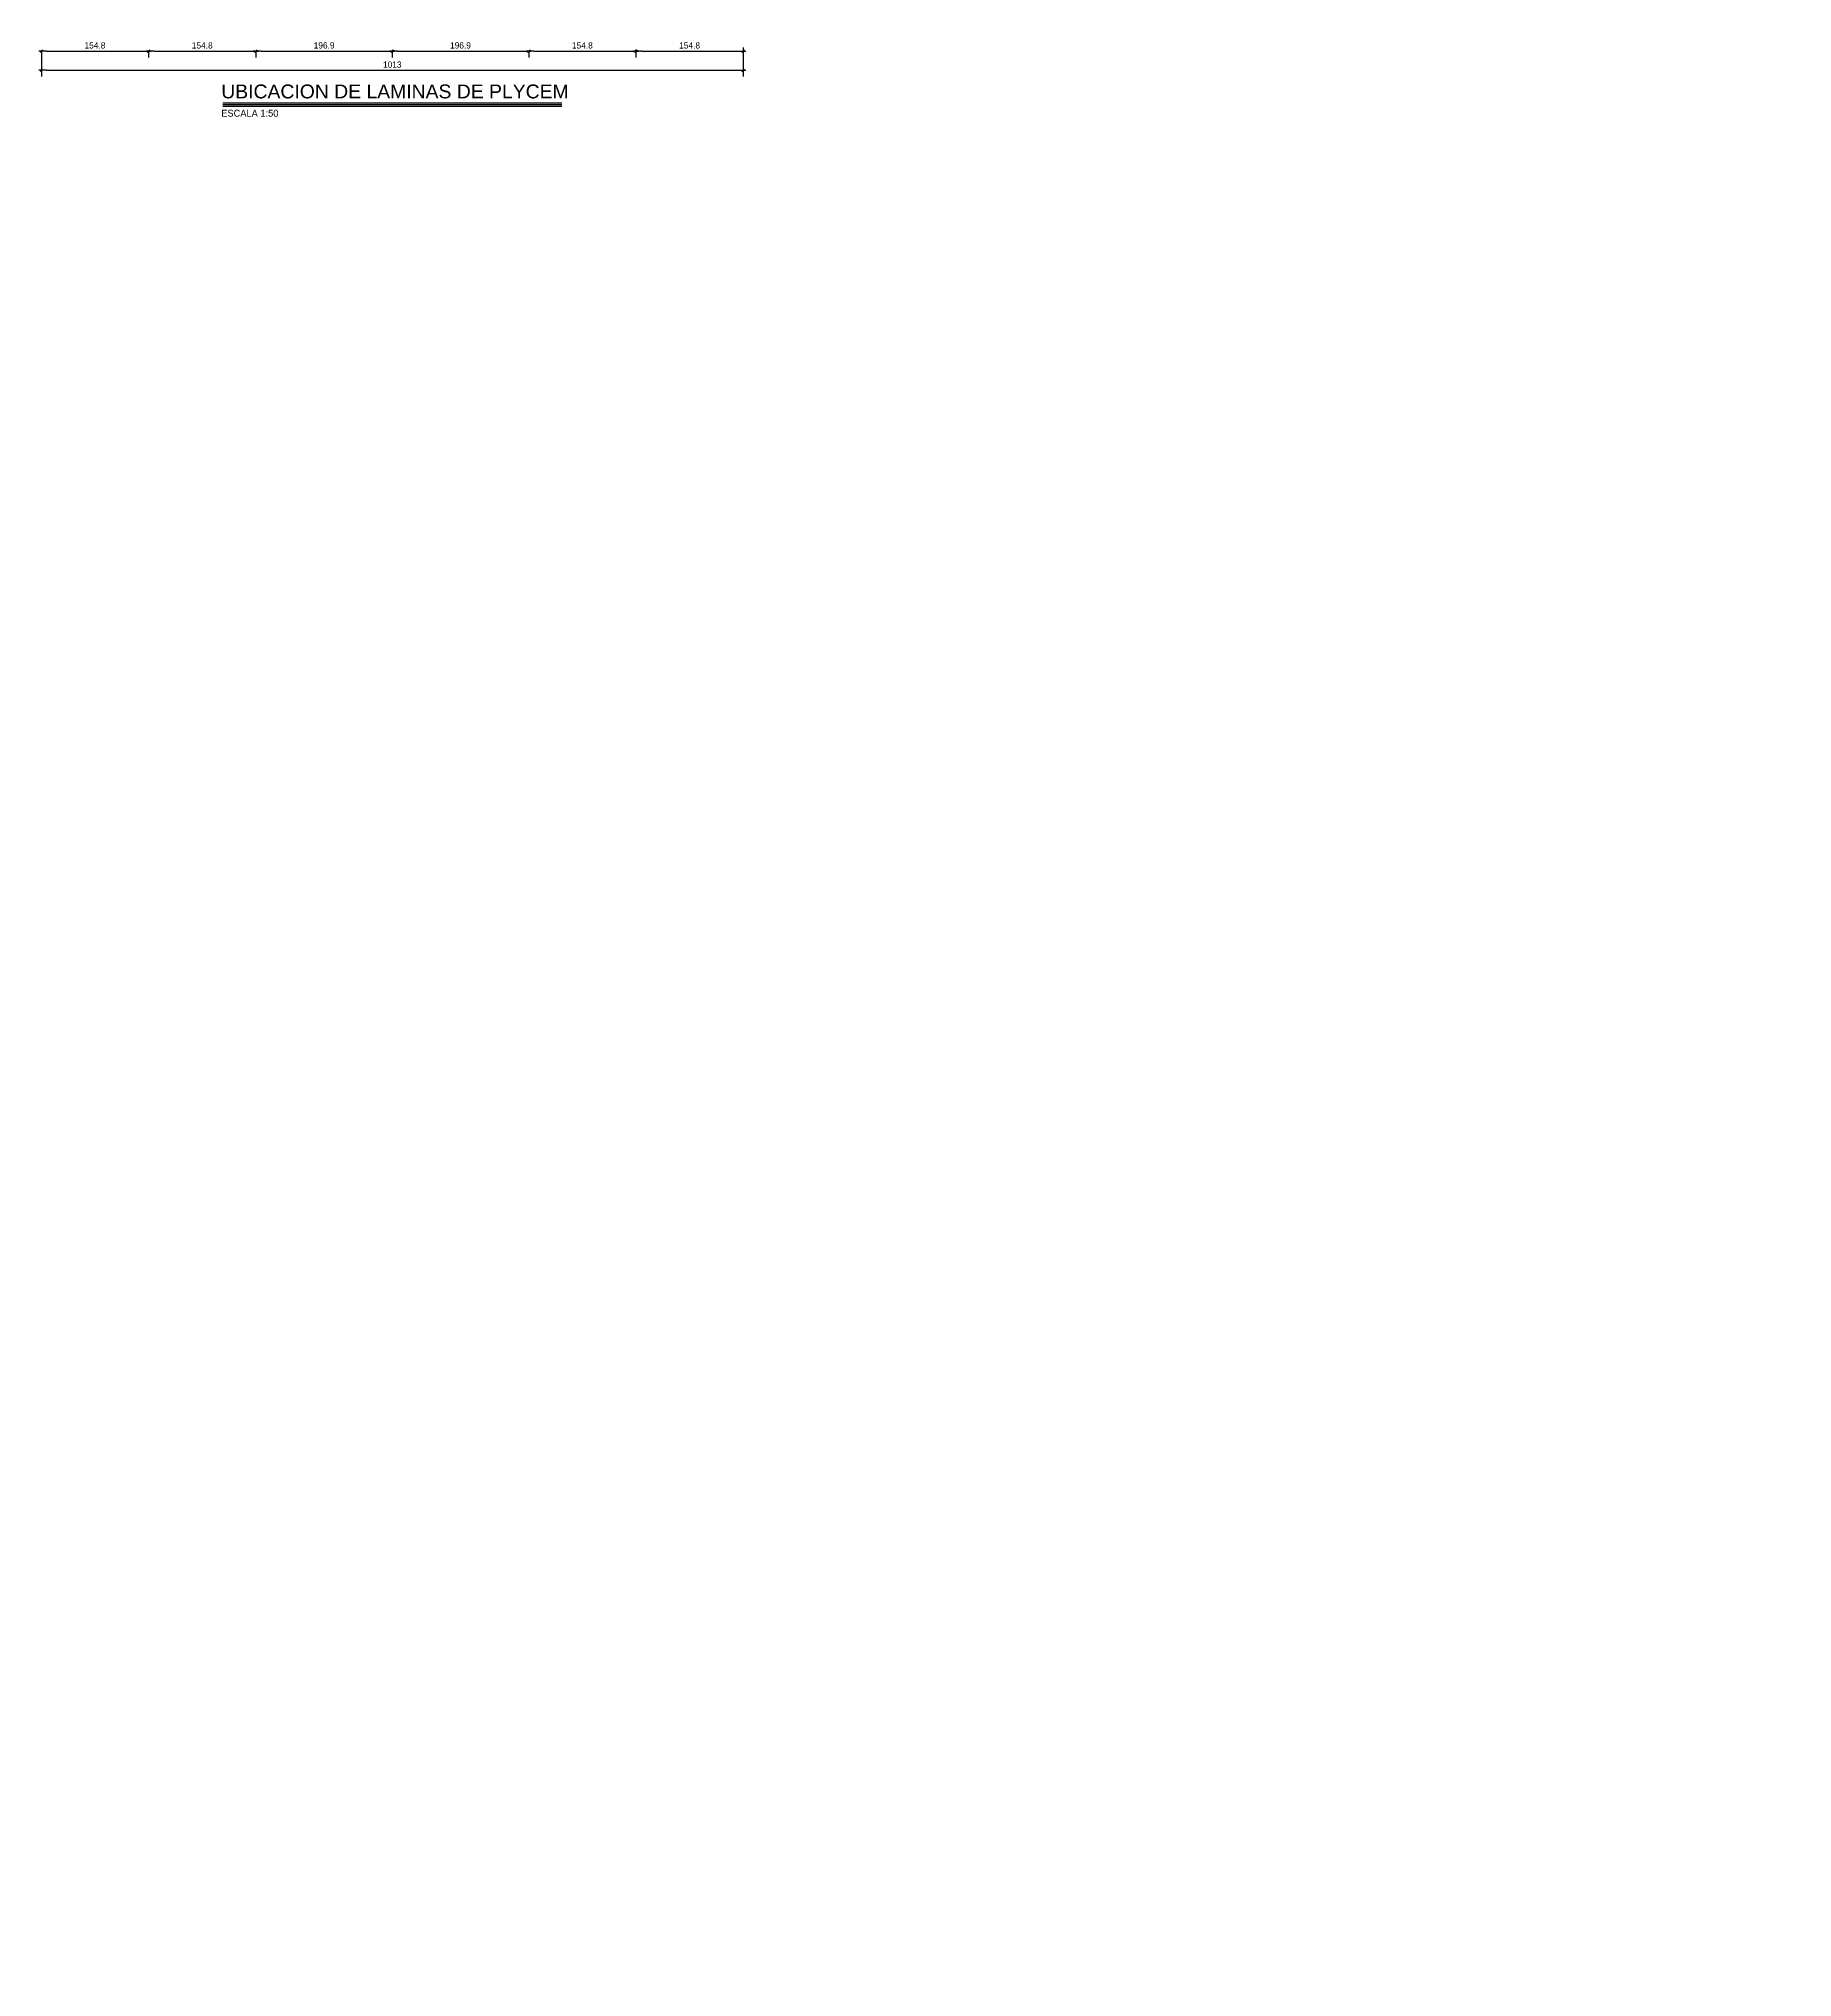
# Model space of a CAD drawing. Header units: millimetres. Extents: x 19442 to 19711, y 4351 to 4752.
# Drawn here: x 19444.07 to 19469.38, y 4487.29 to 4515.27 of the extents above; entities that cross this region are included whole.
import ezdxf
from ezdxf.enums import TextEntityAlignment as Align

# ---------------------------------------------------------------- set-up
doc = ezdxf.new("R2010")
doc.units = ezdxf.units.MM
for name, color, linetype in [('0 @ 0.5', 7, 'Continuous'), ('cotas', 1, 'Continuous'), ('cotas @ 500', 1, 'Continuous'), ('TEXTOS TITULOS @ 0.5', 3, 'Continuous')]:
    doc.layers.add(name, color=color, linetype=linetype)
doc.styles.add('century gothic', font='GOTHIC.TTF')
doc.styles.add('NOTAS', font='GOTHIC.TTF')
doc.styles.add('SMCtitulos', font='sanss___.ttf')
doc.dimstyles.new('ANOTATIVE 100 SMCONSTRUCCIONES', dxfattribs={"dimscale": 0, "dimtxt": 0.18, "dimasz": 0.15, "dimexe": 0.18, "dimexo": 0.09, "dimgap": 0.1, "dimtad": 1, "dimzin": 0, "dimdsep": 46, "dimtxsty": 'century gothic', "dimblk1": 'FLECHA1', "dimblk2": 'FLECHA1', "dimsah": 1, "dimcen": 0.18, "dimdle": 0.075, "dimclrd": 1, "dimclre": 1, "dimclrt": 2, "dimaunit": 1, "dimadec": 0, "dimazin": 0, "dimtfac": 0.75, "dimtix": 1, "dimtmove": 2, "dimatfit": 3, "dimfxl": 0.09, "dimtvp": 1.5, "dimtfill": 1, "dimtolj": 1, "dimtzin": 0, "dimarcsym": 0})
doc.dimstyles.new('ANOTATIVE CM SMCONSTRUCCIONES', dxfattribs={"dimscale": 0, "dimtxt": 0.18, "dimasz": 0.15, "dimexe": 0.18, "dimexo": 0.18, "dimgap": 0.07, "dimtad": 1, "dimdec": 1, "dimlfac": 100, "dimdsep": 46, "dimtxsty": 'century gothic', "dimblk1": 'FLECHA1', "dimblk2": 'FLECHA1', "dimsah": 1, "dimcen": 0.18, "dimdle": 0.075, "dimclrd": 1, "dimclre": 1, "dimclrt": 2, "dimaunit": 1, "dimadec": 0, "dimazin": 2, "dimtfac": 0.75, "dimtdec": 1, "dimtix": 1, "dimtmove": 2, "dimatfit": 3, "dimfxl": 0.09, "dimtvp": 1.5, "dimtfill": 1, "dimtolj": 1, "dimtzin": 0, "dimarcsym": 0})

# ---------------------------------------------------------------- blocks, each defined once
blk = doc.blocks.new('FLECHA1')
at = {"color": 4}
blk.add_line((-0.24618, -0.24808), (0.24808, 0.25), dxfattribs=at)
at = {"color": 1}
blk.add_line((-1, 0), (0.49616, 0), dxfattribs=at)
blk = doc.blocks.new('*D454')
at = {"layer": 'cotas', "color": 1, "lineweight": -2, "transparency": 16777216}
for p, q in [((19614.326, 4625.845), (19614.326, 4700.845)), ((19570.984, 4550.845), (19524.326, 4550.845)), ((19614.326, 4548.43), (19614.326, 4550.845)), ((19570.534, 4548.43), (19524.326, 4548.43)), ((19614.326, 4473.43), (19614.326, 4398.43))]:
    blk.add_line(p, q, dxfattribs=at)
at = {"layer": 'Defpoints', "color": 0, "transparency": 16777216}
for p in [(19614.326, 4550.845), (19615.984, 4550.845), (19615.534, 4548.43)]:
    blk.add_point(p, dxfattribs=at)
at = {"layer": 'cotas', "color": 1, "lineweight": -2, "transparency": 16777216, "xscale": 75, "yscale": 75, "zscale": 75}
for p, rotation in [((19614.326, 4550.845), 270), ((19614.326, 4548.43), 90)]:
    blk.add_blockref('FLECHA1', p, dxfattribs=dict(at, rotation=rotation))
at = {"layer": 'cotas', "color": 2, "transparency": 16777216, "insert": (19517.338, 4549.637), "char_height": 90, "attachment_point": 5, "rotation": 90, "style": 'century gothic', "bg_fill": 3, "box_fill_scale": 1.1, "bg_fill_color": 256, "bg_fill_true_color": 13158600, "bg_fill_transparency": 0}
blk.add_mtext('\\A1;2.42', dxfattribs=at)
blk = doc.blocks.new('*U16')
at = {"color": 2}
blk.add_line((0, 0.052), (9.788, 0.052), dxfattribs=at)
at = {"color": 250}
blk.add_line((0, 0), (9.788, 0), dxfattribs=at)
at = {"color": 7}
blk.add_line((0, -0.047), (9.788, -0.047), dxfattribs=at)
at = {"color": 0, "linetype": 'ByBlock', "lineweight": -2, "style": 'NOTAS'}
for tag, p in [('1TITLE', (0.027, 1.014)), ('2TITLE', (-0.043, 0.181))]:
    blk.add_attdef(tag, p, '', height=0.3, dxfattribs=at)
blk.add_attdef('SCALE', text='', height=0.18, dxfattribs=at).set_placement((-0.043, -0.148), align=Align.TOP_LEFT)
blk = doc.blocks.new('*D404')
at = {"color": 1, "lineweight": -2, "transparency": 16777216}
for p, q in [((19447.204, 4515.089), (19447.204, 4515.005)), ((19447.279, 4515.095), (19449.098, 4515.095)), ((19449.173, 4515.099), (19449.173, 4515.005))]:
    blk.add_line(p, q, dxfattribs=at)
at = {"layer": 'Defpoints', "color": 0, "transparency": 16777216}
for p in [(19447.204, 4515.179), (19449.173, 4515.189), (19449.173, 4515.095)]:
    blk.add_point(p, dxfattribs=at)
at = {"color": 1, "lineweight": -2, "transparency": 16777216, "xscale": 0.075, "yscale": 0.075, "zscale": 0.075, "rotation": 180}
blk.add_blockref('FLECHA1', (19447.204, 4515.095), dxfattribs=at)
at = {"color": 1, "lineweight": -2, "transparency": 16777216, "xscale": 0.075, "yscale": 0.075, "zscale": 0.075}
blk.add_blockref('FLECHA1', (19449.173, 4515.095), dxfattribs=at)
at = {"color": 2, "transparency": 16777216, "insert": (19448.189, 4515.177), "char_height": 0.09, "attachment_point": 5, "style": 'century gothic', "bg_fill": 3, "box_fill_scale": 1.1, "bg_fill_color": 256, "bg_fill_true_color": 13158600, "bg_fill_transparency": 0}
blk.add_mtext('\\A1;196.9', dxfattribs=at)
blk = doc.blocks.new('*D405')
at = {"color": 1, "lineweight": -2, "transparency": 16777216}
for p, q in [((19449.173, 4515.099), (19449.173, 4515.005)), ((19449.248, 4515.095), (19451.067, 4515.095))]:
    blk.add_line(p, q, dxfattribs=at)
at = {"layer": 'Defpoints', "color": 0, "transparency": 16777216}
for p in [(19449.173, 4515.189), (19451.142, 4515.095), (19451.142, 4515.095)]:
    blk.add_point(p, dxfattribs=at)
at = {"color": 1, "lineweight": -2, "transparency": 16777216, "xscale": 0.075, "yscale": 0.075, "zscale": 0.075, "rotation": 180}
blk.add_blockref('FLECHA1', (19449.173, 4515.095), dxfattribs=at)
at = {"color": 1, "lineweight": -2, "transparency": 16777216, "xscale": 0.075, "yscale": 0.075, "zscale": 0.075}
blk.add_blockref('FLECHA1', (19451.142, 4515.095), dxfattribs=at)
at = {"color": 2, "transparency": 16777216, "insert": (19450.157, 4515.177), "char_height": 0.09, "attachment_point": 5, "style": 'century gothic', "bg_fill": 3, "box_fill_scale": 1.1, "bg_fill_color": 256, "bg_fill_true_color": 13158600, "bg_fill_transparency": 0}
blk.add_mtext('\\A1;196.9', dxfattribs=at)
blk = doc.blocks.new('*D406')
at = {"color": 1, "lineweight": -2, "transparency": 16777216}
for p, q in [((19454.238, 4515.149), (19454.238, 4515.005)), ((19452.69, 4515.117), (19452.69, 4515.005)), ((19452.765, 4515.095), (19454.163, 4515.095))]:
    blk.add_line(p, q, dxfattribs=at)
at = {"layer": 'Defpoints', "color": 0, "transparency": 16777216}
for p in [(19452.69, 4515.207), (19454.238, 4515.239), (19454.238, 4515.095)]:
    blk.add_point(p, dxfattribs=at)
at = {"color": 1, "lineweight": -2, "transparency": 16777216, "xscale": 0.075, "yscale": 0.075, "zscale": 0.075, "rotation": 180}
blk.add_blockref('FLECHA1', (19452.69, 4515.095), dxfattribs=at)
at = {"color": 1, "lineweight": -2, "transparency": 16777216, "xscale": 0.075, "yscale": 0.075, "zscale": 0.075}
blk.add_blockref('FLECHA1', (19454.238, 4515.095), dxfattribs=at)
at = {"color": 2, "transparency": 16777216, "insert": (19453.464, 4515.177), "char_height": 0.09, "attachment_point": 5, "style": 'century gothic', "bg_fill": 3, "box_fill_scale": 1.1, "bg_fill_color": 256, "bg_fill_true_color": 13158600, "bg_fill_transparency": 0}
blk.add_mtext('\\A1;154.8', dxfattribs=at)
blk = doc.blocks.new('*D407')
at = {"color": 1, "lineweight": -2, "transparency": 16777216}
for p, q in [((19454.238, 4515.149), (19454.238, 4514.728)), ((19444.108, 4515.089), (19444.108, 4514.728)), ((19444.183, 4514.818), (19454.163, 4514.818))]:
    blk.add_line(p, q, dxfattribs=at)
at = {"layer": 'Defpoints', "color": 0, "transparency": 16777216}
for p in [(19444.108, 4515.179), (19454.238, 4515.239), (19454.238, 4514.818)]:
    blk.add_point(p, dxfattribs=at)
at = {"color": 1, "lineweight": -2, "transparency": 16777216, "xscale": 0.075, "yscale": 0.075, "zscale": 0.075, "rotation": 180}
blk.add_blockref('FLECHA1', (19444.108, 4514.818), dxfattribs=at)
at = {"color": 1, "lineweight": -2, "transparency": 16777216, "xscale": 0.075, "yscale": 0.075, "zscale": 0.075}
blk.add_blockref('FLECHA1', (19454.238, 4514.818), dxfattribs=at)
at = {"color": 2, "transparency": 16777216, "insert": (19449.173, 4514.9), "char_height": 0.09, "attachment_point": 5, "style": 'century gothic', "bg_fill": 3, "box_fill_scale": 1.1, "bg_fill_color": 256, "bg_fill_true_color": 13158600, "bg_fill_transparency": 0}
blk.add_mtext('\\A1;1013', dxfattribs=at)
blk = doc.blocks.new('*D421')
at = {"color": 1, "lineweight": -2, "transparency": 16777216}
for p, q in [((19451.142, 4515.095), (19451.142, 4515.005)), ((19451.217, 4515.095), (19452.615, 4515.095)), ((19452.69, 4515.117), (19452.69, 4515.005))]:
    blk.add_line(p, q, dxfattribs=at)
at = {"layer": 'Defpoints', "color": 0, "transparency": 16777216}
for p in [(19451.142, 4515.185), (19452.69, 4515.207), (19452.69, 4515.095)]:
    blk.add_point(p, dxfattribs=at)
at = {"color": 1, "lineweight": -2, "transparency": 16777216, "xscale": 0.075, "yscale": 0.075, "zscale": 0.075, "rotation": 180}
blk.add_blockref('FLECHA1', (19451.142, 4515.095), dxfattribs=at)
at = {"color": 1, "lineweight": -2, "transparency": 16777216, "xscale": 0.075, "yscale": 0.075, "zscale": 0.075}
blk.add_blockref('FLECHA1', (19452.69, 4515.095), dxfattribs=at)
at = {"color": 2, "transparency": 16777216, "insert": (19451.916, 4515.177), "char_height": 0.09, "attachment_point": 5, "style": 'century gothic', "bg_fill": 3, "box_fill_scale": 1.1, "bg_fill_color": 256, "bg_fill_true_color": 13158600, "bg_fill_transparency": 0}
blk.add_mtext('\\A1;154.8', dxfattribs=at)
blk = doc.blocks.new('*D422')
at = {"color": 1, "lineweight": -2, "transparency": 16777216}
for p, q in [((19444.108, 4515.089), (19444.108, 4515.005)), ((19444.183, 4515.095), (19445.581, 4515.095)), ((19445.656, 4515.089), (19445.656, 4515.005))]:
    blk.add_line(p, q, dxfattribs=at)
at = {"layer": 'Defpoints', "color": 0, "transparency": 16777216}
for p in [(19444.108, 4515.179), (19445.656, 4515.179), (19445.656, 4515.095)]:
    blk.add_point(p, dxfattribs=at)
at = {"color": 1, "lineweight": -2, "transparency": 16777216, "xscale": 0.075, "yscale": 0.075, "zscale": 0.075, "rotation": 180}
blk.add_blockref('FLECHA1', (19444.108, 4515.095), dxfattribs=at)
at = {"color": 1, "lineweight": -2, "transparency": 16777216, "xscale": 0.075, "yscale": 0.075, "zscale": 0.075}
blk.add_blockref('FLECHA1', (19445.656, 4515.095), dxfattribs=at)
at = {"color": 2, "transparency": 16777216, "insert": (19444.882, 4515.177), "char_height": 0.09, "attachment_point": 5, "style": 'century gothic', "bg_fill": 3, "box_fill_scale": 1.1, "bg_fill_color": 256, "bg_fill_true_color": 13158600, "bg_fill_transparency": 0}
blk.add_mtext('\\A1;154.8', dxfattribs=at)
blk = doc.blocks.new('*D423')
at = {"color": 1, "lineweight": -2, "transparency": 16777216}
for p, q in [((19445.656, 4515.089), (19445.656, 4515.005)), ((19445.731, 4515.095), (19447.129, 4515.095)), ((19447.204, 4515.089), (19447.204, 4515.005))]:
    blk.add_line(p, q, dxfattribs=at)
at = {"layer": 'Defpoints', "color": 0, "transparency": 16777216}
for p in [(19445.656, 4515.179), (19447.204, 4515.179), (19447.204, 4515.095)]:
    blk.add_point(p, dxfattribs=at)
at = {"color": 1, "lineweight": -2, "transparency": 16777216, "xscale": 0.075, "yscale": 0.075, "zscale": 0.075, "rotation": 180}
blk.add_blockref('FLECHA1', (19445.656, 4515.095), dxfattribs=at)
at = {"color": 1, "lineweight": -2, "transparency": 16777216, "xscale": 0.075, "yscale": 0.075, "zscale": 0.075}
blk.add_blockref('FLECHA1', (19447.204, 4515.095), dxfattribs=at)
at = {"color": 2, "transparency": 16777216, "insert": (19446.43, 4515.177), "char_height": 0.09, "attachment_point": 5, "style": 'century gothic', "bg_fill": 3, "box_fill_scale": 1.1, "bg_fill_color": 256, "bg_fill_true_color": 13158600, "bg_fill_transparency": 0}
blk.add_mtext('\\A1;154.8', dxfattribs=at)
blk = doc.blocks.new('*U701')
at = {"layer": 'cotas @ 500'}
dim = blk.add_linear_dim(base=(19614.326038274, 4550.84482378), p1=(19615.533859709, 4548.42982378), p2=(19615.98360808, 4550.84482378), angle=90, dimstyle='ANOTATIVE 100 SMCONSTRUCCIONES', override={"dimscale": 500, "dimtix": 1, "dimtofl": 1, "dimtmove": 1, "dimatfit": 1}, dxfattribs=at)
dim.commit()
dim.dimension.update_dxf_attribs({"geometry": '*D454', "text_midpoint": (19517.337595038, 4549.63732378)})

msp = doc.modelspace()

# ---------------------------------------------------------------- block references
at = {"layer": 'cotas'}
msp.add_blockref('*U701', (0, 0), dxfattribs=at)
at = {"layer": 'TEXTOS TITULOS @ 0.5'}
ref = msp.add_blockref('*U16', (19446.7259, 4514.3225), dxfattribs=dict(at, xscale=0.5, yscale=0.5, zscale=0.5))
ref.add_attrib('2TITLE', 'UBICACION DE LAMINAS DE PLYCEM', (19446.7044, 4514.4131), dxfattribs={"layer": '0', "color": 0, "linetype": 'ByBlock', "lineweight": -2, "height": 0.2, "style": 'SMCtitulos'})
ref.add_attrib('SCALE', 'ESCALA 1:50', dxfattribs={"layer": '0', "color": 0, "linetype": 'ByBlock', "lineweight": -2, "height": 0.1, "style": 'NOTAS'}).set_placement((19446.7044, 4514.2487), align=Align.TOP_LEFT)

# ---------------------------------------------------------------- dimensions: what is measured, and where the dimension line sits
at = {"layer": '0 @ 0.5'}
for base, p1, p2, picture, middle in [((19449.173, 4515.0946), (19447.2042, 4515.1791), (19449.173, 4515.1894), '*D404', (19448.1886, 4515.1768)), ((19454.2379, 4515.0946), (19452.6898, 4515.2069), (19454.2379, 4515.2394), '*D406', (19453.4639, 4515.1768))]:
    dim = msp.add_linear_dim(base=base, p1=p1, p2=p2, dimstyle='ANOTATIVE CM SMCONSTRUCCIONES', override={"dimscale": 0.5, "dimtix": 1, "dimtofl": 1, "dimtmove": 2, "dimatfit": 3}, dxfattribs=at)
    dim.commit()
    dim.dimension.update_dxf_attribs({"geometry": picture, "text_midpoint": middle})

# ---------------------------------------------------------------- next in the draw order: dimensions: what is measured, and where the dimension line sits
dim = msp.add_linear_dim(base=(19451.1417, 4515.0946), p1=(19449.173, 4515.1894), p2=(19451.1417, 4515.0946), dimstyle='ANOTATIVE CM SMCONSTRUCCIONES', override={"dimscale": 0.5, "dimtix": 1, "dimtofl": 1, "dimtmove": 2, "dimatfit": 3}, dxfattribs=at)
dim.commit()
dim.dimension.update_dxf_attribs({"geometry": '*D405', "text_midpoint": (19450.1573, 4515.1768)})

# ---------------------------------------------------------------- next in the draw order: dimensions: what is measured, and where the dimension line sits
dim = msp.add_linear_dim(base=(19454.2379, 4514.8179), p1=(19444.108, 4515.1791), p2=(19454.2379, 4515.2394), dimstyle='ANOTATIVE CM SMCONSTRUCCIONES', override={"dimscale": 0.5, "dimtix": 1, "dimtofl": 1, "dimtmove": 2, "dimatfit": 3}, dxfattribs=at)
dim.commit()
dim.dimension.update_dxf_attribs({"geometry": '*D407', "text_midpoint": (19449.173, 4514.9001)})

# ---------------------------------------------------------------- next in the draw order: dimensions: what is measured, and where the dimension line sits
for base, p1, p2, picture, middle in [((19445.6561, 4515.0946), (19444.108, 4515.1791), (19445.6561, 4515.1791), '*D422', (19444.8821, 4515.1768)), ((19452.6898, 4515.0946), (19451.1417, 4515.1846), (19452.6898, 4515.2069), '*D421', (19451.9158, 4515.1768))]:
    dim = msp.add_linear_dim(base=base, p1=p1, p2=p2, dimstyle='ANOTATIVE CM SMCONSTRUCCIONES', override={"dimscale": 0.5, "dimtix": 1, "dimtofl": 1, "dimtmove": 2, "dimatfit": 3}, dxfattribs=at)
    dim.commit()
    dim.dimension.update_dxf_attribs({"geometry": picture, "text_midpoint": middle})

# ---------------------------------------------------------------- next in the draw order: dimensions: what is measured, and where the dimension line sits
dim = msp.add_linear_dim(base=(19447.2042, 4515.0946), p1=(19445.6561, 4515.1791), p2=(19447.2042, 4515.1791), dimstyle='ANOTATIVE CM SMCONSTRUCCIONES', override={"dimscale": 0.5, "dimtix": 1, "dimtofl": 1, "dimtmove": 2, "dimatfit": 3}, dxfattribs=at)
dim.commit()
dim.dimension.update_dxf_attribs({"geometry": '*D423', "text_midpoint": (19446.4302, 4515.1768)})

doc.saveas('drawing.dxf')
